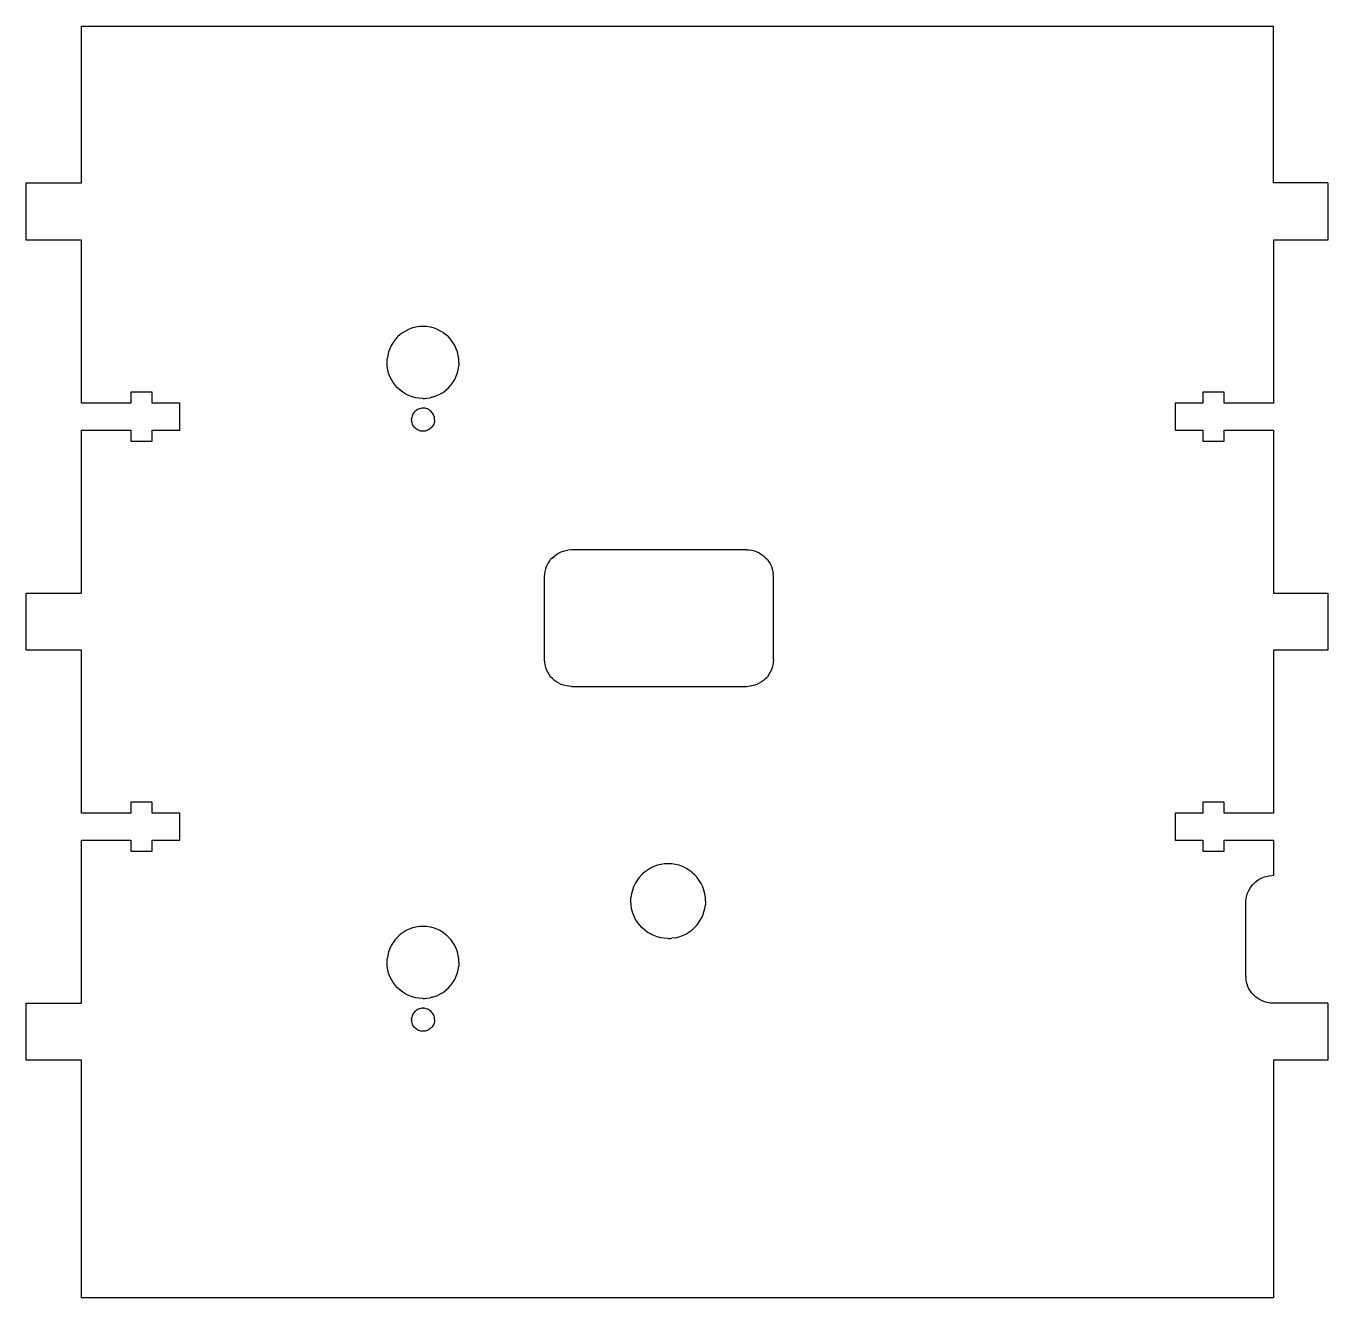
# Model space of a CAD drawing. Header units: millimetres. Extents: x 1616 to 1757, y -483 to -230.
# Drawn here: x 1616.2 to 1757.3, y -367.5 to -229.7 of the extents above; entities that cross this region are included whole.
import ezdxf

# ---------------------------------------------------------------- set-up
doc = ezdxf.new("R2010")
doc.units = ezdxf.units.MM
doc.linetypes.add('HIDDEN', pattern=[9.525, 6.35, -3.175])
doc.layers.get('0').update_dxf_attribs({"color": 253, "lineweight": 70, "true_color": 0x8faf8f})
doc.layers.add('Hidden', color=98, linetype='Continuous', lineweight=70, true_color=0x054805)

msp = doc.modelspace()

# ---------------------------------------------------------------- linework, layer by layer
at = {"color": 98, "lineweight": -3, "true_color": 0x054805}
for p, q in [((1622.24, -246.7), (1622.24, -229.7)), ((1622.24, -229.7), (1751.43, -229.7)), ((1751.43, -246.7), (1751.43, -229.7)), ((1616.24, -246.7), (1622.24, -246.7)), ((1616.24, -252.9), (1616.24, -246.7)), ((1757.33, -246.7), (1751.43, -246.7)), ((1757.33, -246.7), (1757.33, -252.9)), ((1622.24, -252.9), (1616.24, -252.9)), ((1622.24, -270.56), (1622.24, -252.9)), ((1757.33, -252.9), (1751.43, -252.9)), ((1751.43, -252.9), (1751.43, -270.56)), ((1658.13, -262.41), (1657.77, -262.54)), ((1658.5, -262.31), (1658.13, -262.41)), ((1658.88, -262.26), (1658.5, -262.31)), ((1659.26, -262.24), (1658.88, -262.26)), ((1659.64, -262.26), (1659.26, -262.24)), ((1660.02, -262.31), (1659.64, -262.26)), ((1660.39, -262.41), (1660.02, -262.31)), ((1660.75, -262.54), (1660.39, -262.41)), ((1656.25, -263.67), (1656.02, -263.97)), ((1656.5, -263.38), (1656.25, -263.67)), ((1656.79, -263.13), (1656.5, -263.38)), ((1657.1, -262.9), (1656.79, -263.13)), ((1657.42, -262.7), (1657.1, -262.9)), ((1657.77, -262.54), (1657.42, -262.7)), ((1661.1, -262.7), (1660.75, -262.54)), ((1661.43, -262.9), (1661.1, -262.7)), ((1661.43, -262.9), (1661.74, -263.13)), ((1662.02, -263.38), (1661.74, -263.13)), ((1662.28, -263.67), (1662.02, -263.38)), ((1662.5, -263.97), (1662.28, -263.67)), ((1655.53, -265.01), (1655.44, -265.38)), ((1655.66, -264.65), (1655.53, -265.01)), ((1655.82, -264.3), (1655.66, -264.65)), ((1656.02, -263.97), (1655.82, -264.3)), ((1662.7, -264.3), (1662.5, -263.97)), ((1662.87, -264.65), (1662.7, -264.3)), ((1662.99, -265.01), (1662.87, -264.65)), ((1663.09, -265.38), (1662.99, -265.01)), ((1655.36, -266.14), (1655.38, -265.76)), ((1655.38, -266.54), (1655.36, -266.14)), ((1655.44, -265.38), (1655.38, -265.76)), ((1655.44, -266.93), (1655.38, -266.54)), ((1663.14, -265.76), (1663.09, -265.38)), ((1663.09, -266.9), (1663.14, -266.52)), ((1663.16, -265.95), (1663.14, -265.76)), ((1663.16, -266.14), (1663.14, -266.52)), ((1663.16, -266.04), (1663.16, -265.95)), ((1663.16, -266.09), (1663.16, -266.04)), ((1663.16, -266.12), (1663.16, -266.09)), ((1663.16, -266.14), (1663.16, -266.12)), ((1655.54, -267.3), (1655.44, -266.93)), ((1655.67, -267.66), (1655.54, -267.3)), ((1655.83, -268), (1655.67, -267.66)), ((1656.03, -268.32), (1655.83, -268)), ((1662.5, -268.31), (1662.7, -267.98)), ((1662.7, -267.98), (1662.87, -267.63)), ((1662.87, -267.63), (1662.99, -267.27)), ((1662.99, -267.27), (1663.09, -266.9)), ((1627.6, -269.36), (1627.6, -270.56)), ((1629.9, -269.36), (1627.6, -269.36)), ((1629.9, -270.56), (1629.9, -269.36)), ((1656.25, -268.62), (1656.03, -268.32)), ((1656.5, -268.9), (1656.25, -268.62)), ((1656.78, -269.15), (1656.5, -268.9)), ((1657.08, -269.37), (1656.78, -269.15)), ((1657.4, -269.57), (1657.08, -269.37)), ((1661.1, -269.58), (1661.43, -269.38)), ((1661.43, -269.38), (1661.74, -269.16)), ((1661.74, -269.16), (1662.02, -268.9)), ((1662.02, -268.9), (1662.28, -268.61)), ((1662.28, -268.61), (1662.5, -268.31)), ((1746.08, -269.36), (1743.77, -269.36)), ((1743.77, -269.36), (1743.77, -270.56)), ((1746.08, -270.56), (1746.08, -269.36)), ((1627.6, -270.56), (1622.24, -270.56)), ((1632.9, -270.56), (1629.9, -270.56)), ((1632.9, -273.46), (1632.9, -270.56)), ((1657.74, -269.73), (1657.4, -269.57)), ((1658.1, -269.86), (1657.74, -269.73)), ((1658.48, -269.96), (1658.1, -269.86)), ((1658.86, -270.02), (1658.48, -269.96)), ((1659.26, -270.04), (1658.86, -270.02)), ((1659.26, -270.04), (1659.26, -270.04)), ((1659.26, -270.04), (1659.27, -270.04)), ((1659.27, -270.04), (1659.27, -270.04)), ((1659.27, -270.04), (1659.29, -270.04)), ((1659.29, -270.04), (1659.31, -270.04)), ((1659.31, -270.04), (1659.36, -270.04)), ((1659.36, -270.04), (1659.45, -270.04)), ((1659.45, -270.04), (1659.64, -270.02)), ((1659.64, -270.02), (1660.02, -269.97)), ((1660.39, -269.87), (1660.02, -269.97)), ((1660.39, -269.87), (1660.75, -269.74)), ((1660.75, -269.74), (1661.1, -269.58)), ((1743.77, -270.56), (1740.77, -270.56)), ((1740.77, -270.56), (1740.77, -273.46)), ((1751.43, -270.56), (1746.08, -270.56)), ((1658.01, -272.34), (1658.02, -272.21)), ((1658.04, -272.09), (1658.02, -272.21)), ((1658.07, -271.97), (1658.04, -272.09)), ((1658.11, -271.85), (1658.07, -271.97)), ((1658.16, -271.74), (1658.11, -271.85)), ((1658.23, -271.64), (1658.16, -271.74)), ((1658.3, -271.54), (1658.23, -271.64)), ((1658.38, -271.46), (1658.3, -271.54)), ((1658.47, -271.38), (1658.38, -271.46)), ((1658.56, -271.3), (1658.47, -271.38)), ((1658.67, -271.24), (1658.56, -271.3)), ((1658.78, -271.19), (1658.67, -271.24)), ((1658.89, -271.15), (1658.78, -271.19)), ((1659.01, -271.12), (1658.89, -271.15)), ((1659.13, -271.1), (1659.01, -271.12)), ((1659.26, -271.09), (1659.13, -271.1)), ((1659.27, -271.09), (1659.26, -271.09)), ((1659.26, -271.09), (1659.26, -271.09)), ((1659.26, -271.09), (1659.26, -271.09)), ((1659.28, -271.09), (1659.27, -271.09)), ((1659.27, -271.09), (1659.27, -271.09)), ((1659.29, -271.09), (1659.28, -271.09)), ((1659.32, -271.09), (1659.29, -271.09)), ((1659.38, -271.1), (1659.32, -271.09)), ((1659.51, -271.11), (1659.38, -271.1)), ((1659.62, -271.14), (1659.51, -271.11)), ((1659.74, -271.18), (1659.62, -271.14)), ((1659.85, -271.24), (1659.74, -271.18)), ((1659.96, -271.3), (1659.85, -271.24)), ((1660.05, -271.37), (1659.96, -271.3)), ((1660.15, -271.46), (1660.05, -271.37)), ((1660.23, -271.55), (1660.15, -271.46)), ((1660.3, -271.65), (1660.23, -271.55)), ((1660.36, -271.75), (1660.3, -271.65)), ((1660.42, -271.86), (1660.36, -271.75)), ((1660.46, -271.98), (1660.42, -271.86)), ((1660.49, -272.1), (1660.46, -271.98)), ((1660.51, -272.22), (1660.49, -272.1)), ((1660.51, -272.34), (1660.51, -272.22)), ((1622.24, -273.46), (1627.6, -273.46)), ((1622.24, -291.12), (1622.24, -273.46)), ((1627.6, -273.46), (1627.6, -274.66)), ((1629.9, -273.46), (1632.9, -273.46)), ((1629.9, -274.66), (1629.9, -273.46)), ((1658.01, -272.34), (1658.02, -272.46)), ((1658.04, -272.58), (1658.02, -272.46)), ((1658.07, -272.7), (1658.04, -272.58)), ((1658.11, -272.82), (1658.07, -272.7)), ((1658.16, -272.93), (1658.11, -272.82)), ((1658.22, -273.03), (1658.16, -272.93)), ((1658.3, -273.13), (1658.22, -273.03)), ((1658.38, -273.22), (1658.3, -273.13)), ((1658.47, -273.31), (1658.38, -273.22)), ((1658.57, -273.38), (1658.47, -273.31)), ((1658.67, -273.44), (1658.57, -273.38)), ((1658.78, -273.49), (1658.67, -273.44)), ((1658.9, -273.54), (1658.78, -273.49)), ((1659.02, -273.57), (1658.9, -273.54)), ((1659.14, -273.58), (1659.02, -273.57)), ((1659.26, -273.59), (1659.14, -273.58)), ((1659.38, -273.58), (1659.26, -273.59)), ((1659.51, -273.57), (1659.38, -273.58)), ((1659.62, -273.54), (1659.51, -273.57)), ((1659.74, -273.49), (1659.62, -273.54)), ((1659.85, -273.44), (1659.74, -273.49)), ((1659.96, -273.38), (1659.85, -273.44)), ((1660.05, -273.31), (1659.96, -273.38)), ((1660.15, -273.22), (1660.05, -273.31)), ((1660.23, -273.13), (1660.15, -273.22)), ((1660.3, -273.03), (1660.23, -273.13)), ((1660.36, -272.93), (1660.3, -273.03)), ((1660.42, -272.82), (1660.36, -272.93)), ((1660.46, -272.7), (1660.42, -272.82)), ((1660.49, -272.58), (1660.46, -272.7)), ((1660.51, -272.46), (1660.49, -272.58)), ((1660.51, -272.34), (1660.51, -272.35)), ((1660.51, -272.35), (1660.51, -272.37)), ((1660.51, -272.37), (1660.51, -272.4)), ((1660.51, -272.4), (1660.51, -272.46)), ((1740.77, -273.46), (1743.77, -273.46)), ((1743.77, -273.46), (1743.77, -274.66)), ((1746.08, -274.66), (1746.08, -273.46)), ((1746.08, -273.46), (1751.43, -273.46)), ((1751.43, -273.46), (1751.43, -291.12)), ((1627.6, -274.66), (1629.9, -274.66)), ((1743.77, -274.66), (1746.08, -274.66)), ((1672.78, -287.97), (1672.92, -287.73)), ((1672.92, -287.73), (1673.09, -287.5)), ((1673.28, -287.29), (1673.09, -287.5)), ((1673.28, -287.29), (1673.57, -287.04)), ((1673.57, -287.04), (1673.89, -286.83)), ((1673.89, -286.83), (1674.23, -286.66)), ((1674.23, -286.66), (1674.59, -286.54)), ((1674.59, -286.54), (1674.96, -286.46)), ((1675.34, -286.44), (1674.96, -286.46)), ((1694.33, -286.44), (1675.34, -286.44)), ((1694.33, -286.44), (1694.62, -286.45)), ((1694.62, -286.45), (1694.9, -286.49)), ((1694.9, -286.49), (1695.18, -286.56)), ((1695.18, -286.56), (1695.44, -286.66)), ((1695.44, -286.66), (1695.7, -286.78)), ((1695.7, -286.78), (1695.95, -286.93)), ((1695.95, -286.93), (1696.17, -287.1)), ((1696.39, -287.29), (1696.17, -287.1)), ((1696.39, -287.29), (1696.58, -287.5)), ((1696.58, -287.5), (1696.75, -287.73)), ((1696.75, -287.73), (1696.89, -287.97)), ((1672.44, -289.34), (1672.45, -289.06)), ((1672.45, -289.06), (1672.49, -288.77)), ((1672.49, -288.77), (1672.56, -288.5)), ((1672.56, -288.5), (1672.66, -288.23)), ((1672.66, -288.23), (1672.78, -287.97)), ((1696.89, -287.97), (1697.01, -288.23)), ((1697.01, -288.23), (1697.11, -288.5)), ((1697.11, -288.5), (1697.18, -288.77)), ((1697.18, -288.77), (1697.22, -289.05)), ((1697.23, -289.34), (1697.22, -289.05)), ((1672.44, -298.34), (1672.44, -289.34)), ((1697.23, -298.34), (1697.23, -289.34)), ((1616.24, -291.12), (1622.24, -291.12)), ((1616.24, -297.32), (1616.24, -291.12)), ((1751.43, -291.12), (1757.33, -291.12)), ((1757.33, -291.12), (1757.33, -297.32)), ((1622.24, -297.32), (1616.24, -297.32)), ((1622.24, -314.98), (1622.24, -297.32)), ((1757.33, -297.32), (1751.43, -297.32)), ((1751.43, -297.32), (1751.43, -314.98)), ((1672.45, -298.62), (1672.44, -298.34)), ((1672.49, -298.9), (1672.45, -298.62)), ((1672.56, -299.18), (1672.49, -298.9)), ((1697.18, -298.9), (1697.11, -299.18)), ((1697.22, -298.62), (1697.18, -298.9)), ((1697.23, -298.34), (1697.22, -298.62)), ((1672.66, -299.45), (1672.56, -299.18)), ((1672.78, -299.7), (1672.66, -299.45)), ((1672.92, -299.95), (1672.78, -299.7)), ((1673.09, -300.18), (1672.92, -299.95)), ((1673.28, -300.39), (1673.09, -300.18)), ((1673.28, -300.39), (1673.5, -300.58)), ((1696.39, -300.39), (1696.17, -300.58)), ((1696.39, -300.39), (1696.58, -300.18)), ((1696.75, -299.95), (1696.58, -300.18)), ((1696.89, -299.7), (1696.75, -299.95)), ((1697.01, -299.45), (1696.89, -299.7)), ((1697.11, -299.18), (1697.01, -299.45)), ((1673.72, -300.75), (1673.5, -300.58)), ((1673.97, -300.9), (1673.72, -300.75)), ((1674.23, -301.02), (1673.97, -300.9)), ((1674.49, -301.11), (1674.23, -301.02)), ((1674.77, -301.18), (1674.49, -301.11)), ((1675.05, -301.22), (1674.77, -301.18)), ((1675.34, -301.24), (1675.05, -301.22)), ((1675.34, -301.24), (1694.33, -301.24)), ((1694.33, -301.24), (1694.62, -301.22)), ((1694.9, -301.18), (1694.62, -301.22)), ((1695.18, -301.11), (1694.9, -301.18)), ((1695.44, -301.02), (1695.18, -301.11)), ((1695.7, -300.9), (1695.44, -301.02)), ((1695.95, -300.75), (1695.7, -300.9)), ((1696.17, -300.58), (1695.95, -300.75)), ((1627.6, -313.78), (1627.6, -314.98)), ((1629.9, -313.78), (1627.6, -313.78)), ((1629.9, -314.98), (1629.9, -313.78)), ((1746.08, -313.78), (1743.77, -313.78)), ((1743.77, -313.78), (1743.77, -314.98)), ((1746.08, -314.98), (1746.08, -313.78)), ((1627.6, -314.98), (1622.24, -314.98)), ((1632.9, -314.98), (1629.9, -314.98)), ((1632.9, -317.88), (1632.9, -314.98)), ((1743.77, -314.98), (1740.77, -314.98)), ((1740.77, -314.98), (1740.77, -317.88)), ((1751.43, -314.98), (1746.08, -314.98)), ((1622.24, -317.88), (1627.6, -317.88)), ((1622.24, -335.54), (1622.24, -317.88)), ((1627.6, -317.88), (1627.6, -319.08)), ((1629.9, -317.88), (1632.9, -317.88)), ((1629.9, -319.08), (1629.9, -317.88)), ((1740.77, -317.88), (1743.77, -317.88)), ((1743.77, -317.88), (1743.77, -319.08)), ((1746.08, -319.08), (1746.08, -317.88)), ((1746.08, -317.88), (1746.43, -317.88)), ((1746.43, -317.88), (1746.57, -317.88)), ((1746.57, -317.88), (1746.73, -317.88)), ((1746.73, -317.88), (1746.91, -317.88)), ((1746.91, -317.88), (1747.32, -317.88)), ((1747.32, -317.88), (1747.77, -317.88)), ((1747.77, -317.88), (1748.75, -317.88)), ((1748.75, -317.88), (1749.74, -317.88)), ((1749.74, -317.88), (1750.19, -317.88)), ((1750.19, -317.88), (1750.59, -317.88)), ((1750.59, -317.88), (1750.77, -317.88)), ((1750.77, -317.88), (1750.94, -317.88)), ((1750.94, -317.88), (1751.08, -317.88)), ((1751.08, -317.88), (1751.2, -317.88)), ((1751.2, -317.88), (1751.3, -317.88)), ((1751.3, -317.88), (1751.37, -317.88)), ((1751.37, -317.88), (1751.42, -317.88)), ((1751.42, -317.88), (1751.43, -317.88)), ((1751.43, -317.88), (1751.43, -317.88)), ((1751.43, -317.88), (1751.43, -321.73)), ((1751.43, -317.88), (1751.43, -321.73)), ((1627.6, -319.08), (1629.9, -319.08)), ((1743.77, -319.08), (1746.08, -319.08)), ((1682.97, -321.62), (1682.7, -321.92)), ((1683.27, -321.35), (1682.97, -321.62)), ((1683.58, -321.12), (1683.27, -321.35)), ((1683.93, -320.91), (1683.58, -321.12)), ((1684.28, -320.74), (1683.93, -320.91)), ((1684.66, -320.61), (1684.28, -320.74)), ((1685.04, -320.51), (1684.66, -320.61)), ((1685.44, -320.45), (1685.04, -320.51)), ((1685.83, -320.44), (1685.44, -320.45)), ((1686.23, -320.45), (1685.83, -320.44)), ((1686.63, -320.51), (1686.23, -320.45)), ((1687.01, -320.61), (1686.63, -320.51)), ((1687.39, -320.74), (1687.01, -320.61)), ((1687.74, -320.91), (1687.39, -320.74)), ((1688.08, -321.12), (1687.74, -320.91)), ((1688.4, -321.36), (1688.08, -321.12)), ((1688.4, -321.36), (1688.7, -321.62)), ((1688.97, -321.92), (1688.7, -321.62)), ((1682.09, -322.93), (1681.96, -323.31)), ((1682.26, -322.58), (1682.09, -322.93)), ((1682.47, -322.23), (1682.26, -322.58)), ((1682.7, -321.92), (1682.47, -322.23)), ((1689.2, -322.24), (1688.97, -321.92)), ((1689.41, -322.58), (1689.2, -322.24)), ((1689.58, -322.94), (1689.41, -322.58)), ((1689.71, -323.31), (1689.58, -322.94)), ((1748.74, -323.34), (1748.93, -323)), ((1748.93, -323), (1749.18, -322.69)), ((1749.18, -322.69), (1749.45, -322.42)), ((1749.45, -322.42), (1749.77, -322.19)), ((1749.77, -322.19), (1750.11, -322)), ((1750.11, -322), (1750.47, -321.86)), ((1750.47, -321.86), (1750.85, -321.77)), ((1751.24, -321.74), (1750.85, -321.77)), ((1751.43, -321.73), (1751.24, -321.74)), ((1681.79, -324.48), (1681.8, -324.09)), ((1681.81, -324.9), (1681.79, -324.48)), ((1681.86, -323.69), (1681.8, -324.09)), ((1681.96, -323.31), (1681.86, -323.69)), ((1689.81, -323.69), (1689.71, -323.31)), ((1689.86, -324.09), (1689.81, -323.69)), ((1689.88, -324.29), (1689.86, -324.09)), ((1689.88, -324.48), (1689.86, -324.88)), ((1689.88, -324.39), (1689.88, -324.29)), ((1689.88, -324.44), (1689.88, -324.39)), ((1689.88, -324.46), (1689.88, -324.44)), ((1689.88, -324.48), (1689.88, -324.46)), ((1748.43, -324.85), (1748.44, -324.46)), ((1748.44, -324.46), (1748.49, -324.07)), ((1748.49, -324.07), (1748.59, -323.7)), ((1748.59, -323.7), (1748.74, -323.34)), ((1681.87, -325.3), (1681.81, -324.9)), ((1681.97, -325.69), (1681.87, -325.3)), ((1682.1, -326.06), (1681.97, -325.69)), ((1689.58, -326.04), (1689.71, -325.66)), ((1689.71, -325.66), (1689.81, -325.28)), ((1689.81, -325.28), (1689.86, -324.88)), ((1748.43, -332.63), (1748.43, -324.85)), ((1658.5, -327.31), (1658.13, -327.4)), ((1658.88, -327.25), (1658.5, -327.31)), ((1659.26, -327.23), (1658.88, -327.25)), ((1659.64, -327.25), (1659.26, -327.23)), ((1660.02, -327.31), (1659.64, -327.25)), ((1660.39, -327.4), (1660.02, -327.31)), ((1682.27, -326.42), (1682.1, -326.06)), ((1682.48, -326.75), (1682.27, -326.42)), ((1682.71, -327.06), (1682.48, -326.75)), ((1682.97, -327.35), (1682.71, -327.06)), ((1688.7, -327.35), (1688.96, -327.05)), ((1688.96, -327.05), (1689.2, -326.74)), ((1689.2, -326.74), (1689.41, -326.39)), ((1689.41, -326.39), (1689.58, -326.04)), ((1656.25, -328.66), (1656.02, -328.97)), ((1656.5, -328.38), (1656.25, -328.66)), ((1656.79, -328.12), (1656.5, -328.38)), ((1657.1, -327.89), (1656.79, -328.12)), ((1657.42, -327.69), (1657.1, -327.89)), ((1657.77, -327.53), (1657.42, -327.69)), ((1658.13, -327.4), (1657.77, -327.53)), ((1660.75, -327.53), (1660.39, -327.4)), ((1661.1, -327.69), (1660.75, -327.53)), ((1661.43, -327.89), (1661.1, -327.69)), ((1661.43, -327.89), (1661.74, -328.12)), ((1662.02, -328.38), (1661.74, -328.12)), ((1662.28, -328.66), (1662.02, -328.38)), ((1662.5, -328.97), (1662.28, -328.66)), ((1683.26, -327.61), (1682.97, -327.35)), ((1683.57, -327.84), (1683.26, -327.61)), ((1683.9, -328.05), (1683.57, -327.84)), ((1684.26, -328.22), (1683.9, -328.05)), ((1684.63, -328.35), (1684.26, -328.22)), ((1685.02, -328.45), (1684.63, -328.35)), ((1685.42, -328.51), (1685.02, -328.45)), ((1685.83, -328.53), (1685.42, -328.51)), ((1685.84, -328.53), (1685.84, -328.53)), ((1685.84, -328.53), (1685.84, -328.53)), ((1685.84, -328.53), (1685.85, -328.53)), ((1685.85, -328.53), (1685.86, -328.53)), ((1685.86, -328.53), (1685.88, -328.53)), ((1685.88, -328.53), (1685.93, -328.53)), ((1685.93, -328.53), (1686.03, -328.53)), ((1686.03, -328.53), (1686.23, -328.52)), ((1686.62, -328.46), (1686.23, -328.52)), ((1686.62, -328.46), (1687.01, -328.36)), ((1687.01, -328.36), (1687.38, -328.23)), ((1687.38, -328.23), (1687.74, -328.06)), ((1687.74, -328.06), (1688.08, -327.85)), ((1688.08, -327.85), (1688.4, -327.62)), ((1688.4, -327.62), (1688.7, -327.35)), ((1655.53, -330), (1655.44, -330.37)), ((1655.66, -329.64), (1655.53, -330)), ((1655.82, -329.3), (1655.66, -329.64)), ((1656.02, -328.97), (1655.82, -329.3)), ((1662.7, -329.3), (1662.5, -328.97)), ((1662.87, -329.64), (1662.7, -329.3)), ((1662.99, -330), (1662.87, -329.64)), ((1663.09, -330.37), (1662.99, -330)), ((1655.36, -331.13), (1655.38, -330.75)), ((1655.38, -331.53), (1655.36, -331.13)), ((1655.44, -330.37), (1655.38, -330.75)), ((1655.44, -331.92), (1655.38, -331.53)), ((1663.14, -330.75), (1663.09, -330.37)), ((1663.09, -331.89), (1663.14, -331.52)), ((1663.16, -330.94), (1663.14, -330.75)), ((1663.16, -331.13), (1663.14, -331.52)), ((1663.16, -331.04), (1663.16, -330.94)), ((1663.16, -331.09), (1663.16, -331.04)), ((1663.16, -331.11), (1663.16, -331.09)), ((1663.16, -331.13), (1663.16, -331.11)), ((1655.54, -332.29), (1655.44, -331.92)), ((1655.67, -332.65), (1655.54, -332.29)), ((1655.83, -332.99), (1655.67, -332.65)), ((1662.7, -332.97), (1662.87, -332.63)), ((1662.87, -332.63), (1662.99, -332.27)), ((1662.99, -332.27), (1663.09, -331.89)), ((1748.43, -332.63), (1748.44, -332.92)), ((1748.49, -333.2), (1748.44, -332.92)), ((1656.03, -333.31), (1655.83, -332.99)), ((1656.25, -333.61), (1656.03, -333.31)), ((1656.5, -333.89), (1656.25, -333.61)), ((1656.78, -334.14), (1656.5, -333.89)), ((1657.08, -334.37), (1656.78, -334.14)), ((1657.4, -334.56), (1657.08, -334.37)), ((1661.1, -334.57), (1661.43, -334.38)), ((1661.43, -334.38), (1661.74, -334.15)), ((1661.74, -334.15), (1662.02, -333.89)), ((1662.02, -333.89), (1662.28, -333.61)), ((1662.28, -333.61), (1662.5, -333.3)), ((1662.5, -333.3), (1662.7, -332.97)), ((1748.56, -333.48), (1748.49, -333.2)), ((1748.65, -333.74), (1748.56, -333.48)), ((1748.77, -334), (1748.65, -333.74)), ((1748.92, -334.25), (1748.77, -334)), ((1749.09, -334.47), (1748.92, -334.25)), ((1616.24, -335.54), (1622.24, -335.54)), ((1616.24, -341.73), (1616.24, -335.54)), ((1657.74, -334.73), (1657.4, -334.56)), ((1658.1, -334.86), (1657.74, -334.73)), ((1658.48, -334.95), (1658.1, -334.86)), ((1658.86, -335.01), (1658.48, -334.95)), ((1659.26, -335.03), (1658.86, -335.01)), ((1659.26, -335.03), (1659.26, -335.03)), ((1659.26, -335.03), (1659.27, -335.03)), ((1659.27, -335.03), (1659.27, -335.03)), ((1659.27, -335.03), (1659.29, -335.03)), ((1659.29, -335.03), (1659.31, -335.03)), ((1659.31, -335.03), (1659.36, -335.03)), ((1659.36, -335.03), (1659.45, -335.03)), ((1659.45, -335.03), (1659.64, -335.01)), ((1659.64, -335.01), (1660.02, -334.96)), ((1660.39, -334.87), (1660.02, -334.96)), ((1660.39, -334.87), (1660.75, -334.74)), ((1660.75, -334.74), (1661.1, -334.57)), ((1749.28, -334.69), (1749.09, -334.47)), ((1749.28, -334.69), (1749.47, -334.86)), ((1749.68, -335.02), (1749.47, -334.86)), ((1749.9, -335.15), (1749.68, -335.02)), ((1750.13, -335.27), (1749.9, -335.15)), ((1750.37, -335.37), (1750.13, -335.27)), ((1750.61, -335.45), (1750.37, -335.37)), ((1750.87, -335.5), (1750.61, -335.45)), ((1751.12, -335.53), (1750.87, -335.5)), ((1753.19, -335.54), (1751.12, -335.53)), ((1757.33, -335.54), (1753.19, -335.54)), ((1757.33, -335.54), (1757.33, -341.73)), ((1658.04, -337.08), (1658.02, -337.21)), ((1658.07, -336.96), (1658.04, -337.08)), ((1658.11, -336.85), (1658.07, -336.96)), ((1658.16, -336.74), (1658.11, -336.85)), ((1658.23, -336.63), (1658.16, -336.74)), ((1658.3, -336.54), (1658.23, -336.63)), ((1658.38, -336.45), (1658.3, -336.54)), ((1658.47, -336.37), (1658.38, -336.45)), ((1658.56, -336.3), (1658.47, -336.37)), ((1658.67, -336.23), (1658.56, -336.3)), ((1658.78, -336.18), (1658.67, -336.23)), ((1658.89, -336.14), (1658.78, -336.18)), ((1659.01, -336.11), (1658.89, -336.14)), ((1659.13, -336.09), (1659.01, -336.11)), ((1659.26, -336.08), (1659.13, -336.09)), ((1659.26, -336.08), (1659.27, -336.08)), ((1659.26, -336.08), (1659.27, -336.08)), ((1659.27, -336.08), (1659.26, -336.08)), ((1659.26, -336.08), (1659.26, -336.08)), ((1659.27, -336.08), (1659.28, -336.08)), ((1659.27, -336.08), (1659.27, -336.08)), ((1659.28, -336.08), (1659.27, -336.08)), ((1659.27, -336.08), (1659.27, -336.08)), ((1659.28, -336.08), (1659.29, -336.08)), ((1659.29, -336.08), (1659.28, -336.08)), ((1659.32, -336.08), (1659.29, -336.08)), ((1659.38, -336.09), (1659.32, -336.08)), ((1659.51, -336.11), (1659.38, -336.09)), ((1659.62, -336.14), (1659.51, -336.11)), ((1659.74, -336.18), (1659.62, -336.14)), ((1659.85, -336.23), (1659.74, -336.18)), ((1659.96, -336.29), (1659.85, -336.23)), ((1660.05, -336.37), (1659.96, -336.29)), ((1660.15, -336.45), (1660.05, -336.37)), ((1660.23, -336.54), (1660.15, -336.45)), ((1660.3, -336.64), (1660.23, -336.54)), ((1660.36, -336.74), (1660.3, -336.64)), ((1660.42, -336.85), (1660.36, -336.74)), ((1660.46, -336.97), (1660.42, -336.85)), ((1660.49, -337.09), (1660.46, -336.97)), ((1660.51, -337.21), (1660.49, -337.09)), ((1658.01, -337.33), (1658.02, -337.21)), ((1658.01, -337.33), (1658.02, -337.46)), ((1658.04, -337.58), (1658.02, -337.46)), ((1658.07, -337.7), (1658.04, -337.58)), ((1658.11, -337.81), (1658.07, -337.7)), ((1658.16, -337.92), (1658.11, -337.81)), ((1658.22, -338.03), (1658.16, -337.92)), ((1658.3, -338.13), (1658.22, -338.03)), ((1658.38, -338.22), (1658.3, -338.13)), ((1658.47, -338.3), (1658.38, -338.22)), ((1658.57, -338.37), (1658.47, -338.3)), ((1658.67, -338.44), (1658.57, -338.37)), ((1658.78, -338.49), (1658.67, -338.44)), ((1658.9, -338.53), (1658.78, -338.49)), ((1659.02, -338.56), (1658.9, -338.53)), ((1659.14, -338.58), (1659.02, -338.56)), ((1659.26, -338.58), (1659.14, -338.58)), ((1659.38, -338.58), (1659.26, -338.58)), ((1659.51, -338.56), (1659.38, -338.58)), ((1659.62, -338.53), (1659.51, -338.56)), ((1659.74, -338.49), (1659.62, -338.53)), ((1659.85, -338.44), (1659.74, -338.49)), ((1659.96, -338.37), (1659.85, -338.44)), ((1660.05, -338.3), (1659.96, -338.37)), ((1660.15, -338.22), (1660.05, -338.3)), ((1660.23, -338.13), (1660.15, -338.22)), ((1660.3, -338.03), (1660.23, -338.13)), ((1660.36, -337.92), (1660.3, -338.03)), ((1660.42, -337.81), (1660.36, -337.92)), ((1660.46, -337.7), (1660.42, -337.81)), ((1660.49, -337.58), (1660.46, -337.7)), ((1660.51, -337.46), (1660.49, -337.58)), ((1660.51, -337.33), (1660.51, -337.21)), ((1660.51, -337.33), (1660.51, -337.34)), ((1660.51, -337.34), (1660.51, -337.35)), ((1660.51, -337.35), (1660.51, -337.36)), ((1660.51, -337.36), (1660.51, -337.39)), ((1660.51, -337.39), (1660.51, -337.46)), ((1622.24, -341.73), (1616.24, -341.73)), ((1622.24, -367.47), (1622.24, -341.73)), ((1757.33, -341.73), (1751.43, -341.73)), ((1751.43, -341.73), (1751.43, -367.47)), ((1751.43, -367.47), (1622.24, -367.47))]:
    msp.add_line(p, q, dxfattribs=at)
at = {"layer": 'Hidden', "linetype": 'HIDDEN', "lineweight": -3}
for p, q in [((1659.26, -271.09), (1659.26, -271.09)), ((1659.26, -271.09), (1659.26, -271.09)), ((1659.26, -271.09), (1659.26, -271.09)), ((1659.26, -271.09), (1659.26, -271.09)), ((1751.43, -317.88), (1751.43, -321.73)), ((1751.43, -317.88), (1751.43, -317.88)), ((1751.43, -317.88), (1751.43, -317.88)), ((1685.84, -328.53), (1685.84, -328.53)), ((1685.84, -328.53), (1685.84, -328.53)), ((1659.26, -335.03), (1659.27, -335.03)), ((1659.27, -336.08), (1659.26, -336.08)), ((1659.26, -336.08), (1659.26, -336.08)), ((1659.26, -336.08), (1659.26, -336.08)), ((1659.26, -336.08), (1659.26, -336.08))]:
    msp.add_line(p, q, dxfattribs=at)

doc.saveas('drawing.dxf')
